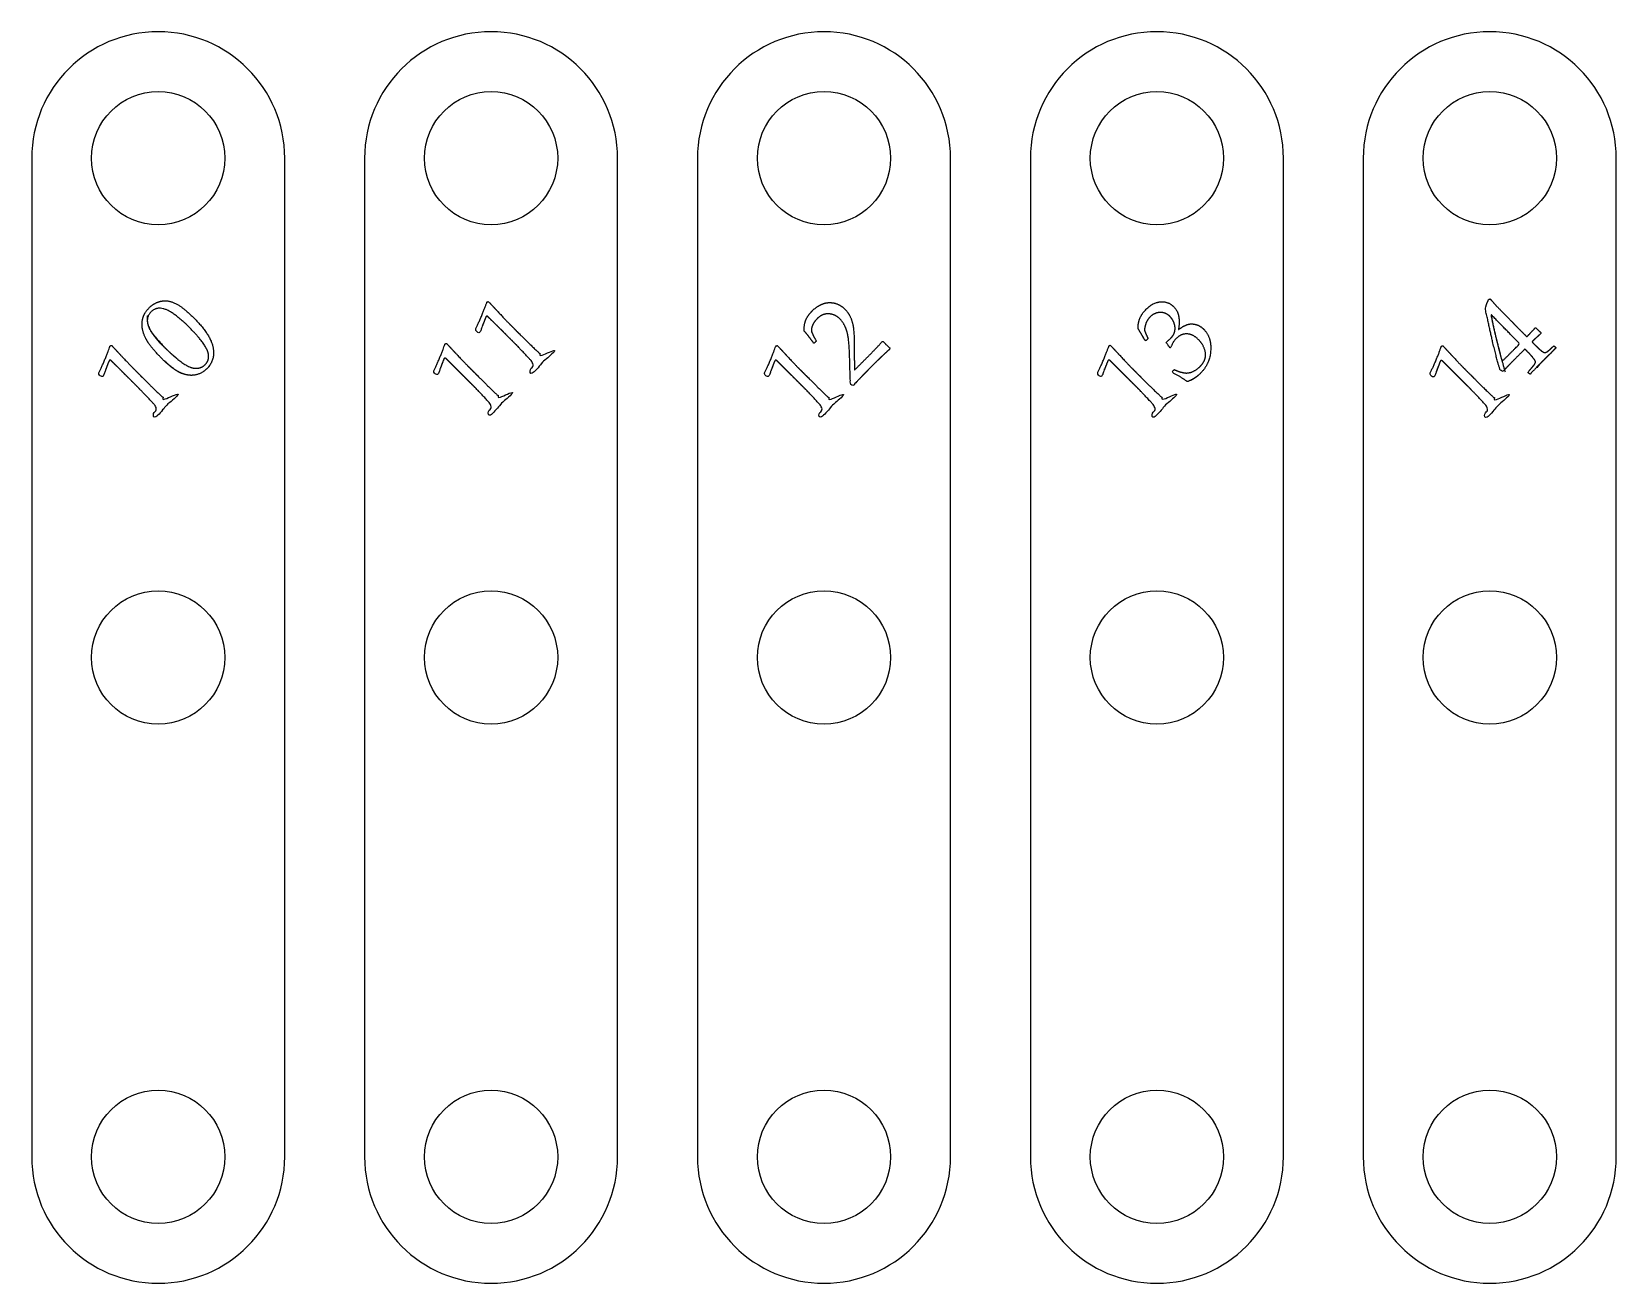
# Model space of a CAD drawing. Extents: x -1.6 to 16.2, y -3 to 0.9.
# Drawn here: x 4.81 to 7.19, y -0.94 to 0.94 of the extents above; entities that cross this region are included whole.
import ezdxf

# ---------------------------------------------------------------- set-up
doc = ezdxf.new("R2010")
doc.units = 0
doc.header["$MEASUREMENT"] = 0
doc.layers.add('1', color=7, linetype='CONTINUOUS')

msp = doc.modelspace()

# ---------------------------------------------------------------- linework, layer by layer
at = {"layer": '1', "color": 163, "linetype": 'CONTINUOUS'}
for p, q in [((4.81, 0.75), (4.81, -0.75)), ((5.19, -0.75), (5.19, 0.75)), ((5.31, 0.75), (5.31, -0.75)), ((5.69, -0.75), (5.69, 0.75)), ((5.81, 0.75), (5.81, -0.75)), ((6.19, -0.75), (6.19, 0.75)), ((6.31, 0.75), (6.31, -0.75)), ((6.69, -0.75), (6.69, 0.75)), ((6.81, 0.75), (6.81, -0.75)), ((7.19, -0.75), (7.19, 0.75))]:
    msp.add_line(p, q, dxfattribs=at)
for centre in [(5, 0.75), (5.5, 0.75), (6, 0.75), (6.5, 0.75), (7, 0.75), (5, 0), (5.5, 0), (6, 0), (6.5, 0), (7, 0), (5, -0.75), (5.5, -0.75), (6, -0.75), (6.5, -0.75), (7, -0.75)]:
    msp.add_circle(centre, 0.1, dxfattribs=at)
for centre, start, end in [((5, 0.75), 0, 180), ((5.5, 0.75), 0, 180), ((6, 0.75), 0, 180), ((6.5, 0.75), 0, 180), ((7, 0.75), 0, 180), ((5, -0.75), 180, 0), ((5.5, -0.75), 180, 0), ((6, -0.75), 180, 0), ((6.5, -0.75), 180, 0), ((7, -0.75), 180, 0)]:
    msp.add_arc(centre, 0.19, start, end, dxfattribs=at)
for points, knots in [([(5.024, 0.4331), (5.0182, 0.4372), (5.0124, 0.4421), (4.9995, 0.455), (4.9933, 0.4619), (4.9831, 0.4751), (4.9795, 0.4819), (4.9754, 0.4961), (4.9752, 0.5027), (4.9782, 0.5148), (4.9814, 0.5202), (4.9917, 0.5306), (4.998, 0.534), (5.0119, 0.5366), (5.0193, 0.5353), (5.0346, 0.5272), (5.0435, 0.5201), (5.07, 0.4937), (5.0795, 0.4791), (5.085, 0.4536), (5.0819, 0.4427), (5.0686, 0.4294), (5.0636, 0.4264), (5.0529, 0.4235), (5.0474, 0.4234), (5.0357, 0.4263), (5.0298, 0.4291), (5.024, 0.4331)], [-0.06318, 0, 0, 0, 0.052087, 0.052087, 0.120036, 0.120036, 0.187722, 0.187722, 0.255552, 0.255552, 0.323566, 0.323566, 0.401342, 0.401342, 0.479213, 0.479213, 0.556997, 0.556997, 0.683551, 0.683551, 0.810277, 0.810277, 0.87364, 0.87364, 0.93682, 0.93682, 1, 1, 1, 1.052087]), ([(4.9848, 0.4991), (4.9872, 0.4912), (4.9969, 0.4787), (5.0216, 0.454), (5.0293, 0.4475), (5.0444, 0.4371), (5.051, 0.4344), (5.062, 0.4343), (5.0666, 0.4361), (5.0741, 0.4435), (5.0759, 0.4478), (5.0757, 0.4577), (5.0732, 0.4638), (5.0634, 0.4781), (5.0564, 0.4862), (5.0335, 0.5091), (5.0218, 0.5182), (5.003, 0.5263), (4.9953, 0.5252), (4.9838, 0.5137), (4.9823, 0.5071), (4.9848, 0.4991)], [-0.10676, 0, 0, 0, 0.174481, 0.174481, 0.254827, 0.254827, 0.335174, 0.335174, 0.416193, 0.416193, 0.494248, 0.494248, 0.571936, 0.571936, 0.649623, 0.649623, 0.77136, 0.77136, 0.89324, 0.89324, 1, 1, 1, 1.174481]), ([(5.4872, 0.4989), (5.4858, 0.4952), (5.4846, 0.4917), (5.4835, 0.4882), (5.483, 0.4879), (5.4825, 0.4877), (5.482, 0.4874), (5.4802, 0.4889), (5.4783, 0.4904), (5.4764, 0.4919), (5.4764, 0.4923), (5.4764, 0.4927), (5.4764, 0.4931), (5.4793, 0.4984), (5.4826, 0.5055), (5.4899, 0.5233), (5.4924, 0.5297), (5.4937, 0.5339), (5.4944, 0.5342), (5.4951, 0.5345), (5.4959, 0.5348), (5.5132, 0.5162), (5.5236, 0.5051), (5.5348, 0.4939), (5.5424, 0.4863), (5.5556, 0.4731), (5.561, 0.4679), (5.5711, 0.4582), (5.5742, 0.4556), (5.5753, 0.4549), (5.5764, 0.4543), (5.5775, 0.454), (5.5786, 0.4541), (5.5797, 0.4542), (5.5809, 0.4547), (5.5833, 0.4566), (5.5867, 0.4595), (5.5922, 0.4645), (5.5941, 0.4635), (5.595, 0.4626), (5.5959, 0.4617), (5.5867, 0.4521), (5.5802, 0.446), (5.5737, 0.4395), (5.567, 0.4325), (5.5565, 0.4213), (5.5547, 0.4223), (5.5538, 0.4232), (5.5529, 0.4242), (5.5585, 0.4317), (5.5617, 0.4356), (5.5631, 0.4378), (5.5634, 0.4388), (5.5633, 0.4398), (5.5633, 0.4408), (5.5627, 0.4421), (5.5616, 0.4438), (5.5604, 0.4455), (5.5564, 0.45), (5.5427, 0.4645), (5.5392, 0.4682), (5.5309, 0.4764), (5.5229, 0.4845), (5.5029, 0.5044), (5.4964, 0.5109), (5.4953, 0.5118), (5.4943, 0.5128), (5.4934, 0.5129), (5.4927, 0.5123), (5.492, 0.5111), (5.4915, 0.5099), (5.4895, 0.5047), (5.4883, 0.5018), (5.4872, 0.4989)], [-0.013919, 0, 0, 0, 0.002479, 0.002479, 0.002479, 0.002841, 0.002841, 0.002841, 0.004417, 0.004417, 0.004417, 0.004685, 0.004685, 0.004685, 0.009823, 0.009823, 0.014968, 0.014968, 0.014968, 0.015518, 0.015518, 0.015518, 0.025942, 0.025942, 0.047831, 0.047831, 0.063965, 0.063965, 0.080177, 0.080177, 0.080177, 0.081713, 0.081713, 0.081713, 0.08341, 0.08341, 0.085108, 0.085108, 0.085108, 0.086759, 0.086759, 0.086759, 0.098099, 0.098099, 0.106675, 0.106675, 0.106675, 0.108272, 0.108272, 0.108272, 0.11438, 0.11438, 0.12064, 0.12064, 0.12064, 0.122541, 0.122541, 0.122541, 0.130211, 0.130211, 0.137881, 0.137881, 0.473447, 0.473447, 0.968167, 0.968167, 0.968167, 0.975656, 0.975656, 0.975656, 0.986081, 0.986081, 1, 1, 1, 1.002479]), ([(6.0571, 0.4225), (6.0505, 0.4157), (6.0461, 0.411), (6.0439, 0.4084), (6.0434, 0.4083), (6.0429, 0.4083), (6.0425, 0.4083), (6.0415, 0.4092), (6.0406, 0.4102), (6.0397, 0.4111), (6.0393, 0.4252), (6.0388, 0.4394), (6.0379, 0.4709), (6.0365, 0.4834), (6.0317, 0.4982), (6.0283, 0.5041), (6.0191, 0.5133), (6.0134, 0.5159), (6.0007, 0.5165), (5.9949, 0.5141), (5.9864, 0.5056), (5.9841, 0.5022), (5.9812, 0.4952), (5.9807, 0.4924), (5.9816, 0.4882), (5.9839, 0.4835), (5.9881, 0.476), (5.9881, 0.4756), (5.9881, 0.4753), (5.9881, 0.4749), (5.9873, 0.4741), (5.9864, 0.4732), (5.9856, 0.4724), (5.9852, 0.4724), (5.9848, 0.4724), (5.9844, 0.4723), (5.9798, 0.4788), (5.975, 0.485), (5.97, 0.4907), (5.9701, 0.4984), (5.9713, 0.5044), (5.9758, 0.5132), (5.9788, 0.5171), (5.9868, 0.5251), (5.9918, 0.5285), (6.003, 0.5332), (6.0088, 0.5337), (6.021, 0.5312), (6.0265, 0.5281), (6.0349, 0.5197), (6.0378, 0.5154), (6.0423, 0.5053), (6.0437, 0.4997), (6.045, 0.4875), (6.0453, 0.4798), (6.0454, 0.4574), (6.0456, 0.4445), (6.0457, 0.4316), (6.0538, 0.4397), (6.0619, 0.4478), (6.0774, 0.4633), (6.0834, 0.4698), (6.0878, 0.4753), (6.0899, 0.4736), (6.0916, 0.4717), (6.0959, 0.4674), (6.0976, 0.4659), (6.099, 0.4649), (6.0991, 0.4646), (6.0992, 0.4642), (6.0993, 0.4638), (6.0962, 0.461), (6.0915, 0.4566), (6.079, 0.4447), (6.0749, 0.4407), (6.069, 0.4348), (6.0637, 0.4294), (6.0571, 0.4225)], [-0.067968, 0, 0, 0, 0.016694, 0.016694, 0.016694, 0.01787, 0.01787, 0.01787, 0.021324, 0.021324, 0.021324, 0.057858, 0.057858, 0.102974, 0.102974, 0.148003, 0.148003, 0.201109, 0.201109, 0.254399, 0.254399, 0.288656, 0.288656, 0.32319, 0.32319, 0.357723, 0.357723, 0.357723, 0.359612, 0.359612, 0.359612, 0.365937, 0.365937, 0.365937, 0.368033, 0.368033, 0.368033, 0.409664, 0.409664, 0.409664, 0.442655, 0.442655, 0.47558, 0.47558, 0.514966, 0.514966, 0.554157, 0.554157, 0.593235, 0.593235, 0.622264, 0.622264, 0.651454, 0.651454, 0.680863, 0.680863, 0.721131, 0.721131, 0.721131, 0.780942, 0.780942, 0.835982, 0.835982, 0.835982, 0.849697, 0.849697, 0.862153, 0.862153, 0.862153, 0.864193, 0.864193, 0.864193, 0.898048, 0.898048, 0.932032, 0.932032, 1, 1, 1, 1.016694]), ([(6.557, 0.4199), (6.5541, 0.418), (6.5504, 0.4161), (6.5457, 0.4143), (6.5401, 0.4184), (6.5329, 0.4228), (6.5241, 0.4276), (6.5239, 0.428), (6.5237, 0.4285), (6.5235, 0.4289), (6.524, 0.4299), (6.5244, 0.431), (6.5249, 0.432), (6.5253, 0.4321), (6.5258, 0.4323), (6.5262, 0.4324), (6.5314, 0.4301), (6.5361, 0.4285), (6.5443, 0.4269), (6.5485, 0.4273), (6.5529, 0.4291), (6.5573, 0.4309), (6.5612, 0.4335), (6.5693, 0.4416), (6.5719, 0.4461), (6.5735, 0.4552), (6.5729, 0.4598), (6.5693, 0.4691), (6.5664, 0.4735), (6.5569, 0.483), (6.5512, 0.4858), (6.5393, 0.4863), (6.5338, 0.484), (6.527, 0.4772), (6.5256, 0.4755), (6.5246, 0.4738), (6.5236, 0.4721), (6.5222, 0.4693), (6.5205, 0.4654), (6.5201, 0.4653), (6.5197, 0.4653), (6.5193, 0.4653), (6.5175, 0.468), (6.5157, 0.4707), (6.5139, 0.4733), (6.5174, 0.4765), (6.5198, 0.4786), (6.5257, 0.4845), (6.5278, 0.49), (6.5266, 0.5024), (6.524, 0.5078), (6.5153, 0.5165), (6.5104, 0.5184), (6.4991, 0.5181), (6.4941, 0.5158), (6.4869, 0.5087), (6.4848, 0.5054), (6.4821, 0.4981), (6.4814, 0.4946), (6.4814, 0.4914), (6.4821, 0.4892), (6.4837, 0.4854), (6.4863, 0.4798), (6.4863, 0.4794), (6.4863, 0.479), (6.4863, 0.4786), (6.4853, 0.4777), (6.4844, 0.4768), (6.4835, 0.4759), (6.4832, 0.4759), (6.4828, 0.4759), (6.4825, 0.4759), (6.4789, 0.4819), (6.4754, 0.4879), (6.4719, 0.4939), (6.4712, 0.5048), (6.4753, 0.5146), (6.4907, 0.53), (6.4979, 0.5337), (6.5132, 0.5348), (6.5197, 0.5324), (6.5292, 0.523), (6.5318, 0.518), (6.5337, 0.5063), (6.5336, 0.4997), (6.5324, 0.4924), (6.5403, 0.4986), (6.5474, 0.5015), (6.56, 0.5005), (6.5655, 0.4979), (6.5781, 0.4852), (6.5816, 0.4746), (6.58, 0.4477), (6.5749, 0.4364), (6.5627, 0.4242), (6.5599, 0.4219), (6.557, 0.4199)], [-0.019517, 0, 0, 0, 0.013614, 0.013614, 0.013614, 0.04088, 0.04088, 0.04088, 0.042351, 0.042351, 0.042351, 0.04605, 0.04605, 0.04605, 0.047505, 0.047505, 0.047505, 0.063344, 0.063344, 0.079285, 0.079285, 0.079285, 0.095206, 0.095206, 0.115234, 0.115234, 0.135263, 0.135263, 0.155412, 0.155412, 0.182429, 0.182429, 0.209347, 0.209347, 0.218565, 0.218565, 0.218565, 0.230167, 0.230167, 0.230167, 0.231734, 0.231734, 0.231734, 0.243673, 0.243673, 0.243673, 0.255277, 0.255277, 0.305558, 0.305558, 0.355638, 0.355638, 0.399707, 0.399707, 0.443777, 0.443777, 0.472529, 0.472529, 0.501064, 0.501064, 0.501064, 0.522157, 0.522157, 0.522157, 0.524131, 0.524131, 0.524131, 0.530688, 0.530688, 0.530688, 0.53243, 0.53243, 0.53243, 0.567364, 0.567364, 0.567364, 0.622609, 0.622609, 0.664515, 0.664515, 0.706439, 0.706439, 0.738287, 0.738287, 0.770135, 0.770135, 0.770135, 0.809982, 0.809982, 0.849829, 0.849829, 0.915156, 0.915156, 0.980483, 0.980483, 1, 1, 1, 1.013614]), ([(7.0809, 0.4466), (7.0729, 0.4387), (7.0662, 0.4317), (7.0607, 0.4255), (7.0588, 0.4264), (7.058, 0.4273), (7.0571, 0.4282), (7.063, 0.4353), (7.0664, 0.4391), (7.0682, 0.4418), (7.0687, 0.443), (7.0685, 0.4442), (7.0684, 0.4454), (7.0672, 0.4474), (7.0649, 0.4502), (7.0627, 0.4531), (7.0601, 0.4559), (7.0557, 0.4603), (7.0542, 0.4618), (7.0527, 0.4633), (7.0482, 0.4588), (7.0437, 0.4543), (7.0314, 0.442), (7.0249, 0.4353), (7.0197, 0.4296), (7.0183, 0.4304), (7.0168, 0.4311), (7.0154, 0.4319), (7.0091, 0.4524), (7.0017, 0.4836), (6.9931, 0.5256), (6.9948, 0.5297), (6.9965, 0.5337), (6.9982, 0.5378), (6.999, 0.538), (6.9997, 0.5383), (7.0005, 0.5386), (7.007, 0.5312), (7.0154, 0.5223), (7.0257, 0.5121), (7.0314, 0.5062), (7.0371, 0.5004), (7.0428, 0.4945), (7.0471, 0.4903), (7.0513, 0.4861), (7.0556, 0.4818), (7.0612, 0.4875), (7.0654, 0.492), (7.0683, 0.4953), (7.0687, 0.4953), (7.0691, 0.4952), (7.0695, 0.4952), (7.0709, 0.4936), (7.072, 0.4924), (7.0727, 0.4917), (7.0741, 0.4904), (7.0755, 0.4891), (7.0769, 0.4879), (7.0769, 0.4875), (7.0768, 0.4871), (7.0768, 0.4867), (7.0726, 0.483), (7.0692, 0.4798), (7.0655, 0.4761), (7.0644, 0.475), (7.0634, 0.474), (7.0647, 0.4726), (7.0661, 0.4713), (7.0721, 0.4653), (7.0755, 0.4622), (7.0776, 0.4605), (7.0798, 0.4588), (7.0814, 0.4579), (7.0836, 0.4579), (7.0851, 0.4586), (7.087, 0.4599), (7.0888, 0.4613), (7.0918, 0.4639), (7.0958, 0.4678), (7.0961, 0.4679), (7.0965, 0.4679), (7.0968, 0.4679), (7.0977, 0.467), (7.0986, 0.4661), (7.0995, 0.4653), (7.092, 0.4574), (7.0858, 0.4515), (7.0809, 0.4466)], [-0.057959, 0, 0, 0, 0.051429, 0.051429, 0.051429, 0.058028, 0.058028, 0.058028, 0.084926, 0.084926, 0.111824, 0.111824, 0.111824, 0.126911, 0.126911, 0.126911, 0.151487, 0.151487, 0.164397, 0.164397, 0.164397, 0.204896, 0.204896, 0.27563, 0.27563, 0.27563, 0.286525, 0.286525, 0.286525, 0.500014, 0.500014, 0.500014, 0.529301, 0.529301, 0.529301, 0.534663, 0.534663, 0.534663, 0.615728, 0.615728, 0.615728, 0.670036, 0.670036, 0.670036, 0.709898, 0.709898, 0.709898, 0.750937, 0.750937, 0.750937, 0.753545, 0.753545, 0.753545, 0.764099, 0.764099, 0.764099, 0.776677, 0.776677, 0.776677, 0.779232, 0.779232, 0.779232, 0.810455, 0.810455, 0.822763, 0.822763, 0.822763, 0.835656, 0.835656, 0.879116, 0.879116, 0.879116, 0.891743, 0.891743, 0.90437, 0.90437, 0.90437, 0.931227, 0.931227, 0.931227, 0.933575, 0.933575, 0.933575, 0.942041, 0.942041, 0.942041, 1, 1, 1, 1.051429]), ([(7.01, 0.4774), (7.0138, 0.4616), (7.0167, 0.4507), (7.0186, 0.4449), (7.0274, 0.4536), (7.0361, 0.4624), (7.0449, 0.4711), (7.0305, 0.4859), (7.0161, 0.5006), (7.0017, 0.5154), (7.0034, 0.5058), (7.0061, 0.4932), (7.01, 0.4774)], [-0.226827, 0, 0, 0, 0.196196, 0.196196, 0.196196, 0.412718, 0.412718, 0.412718, 0.773173, 0.773173, 0.773173, 1, 1, 1, 1.196196]), ([(4.9213, 0.4329), (4.9198, 0.4293), (4.9186, 0.4257), (4.9176, 0.4222), (4.9171, 0.422), (4.9166, 0.4217), (4.9161, 0.4215), (4.9142, 0.423), (4.9123, 0.4244), (4.9104, 0.4259), (4.9104, 0.4263), (4.9104, 0.4267), (4.9105, 0.4271), (4.9134, 0.4324), (4.9166, 0.4395), (4.924, 0.4573), (4.9264, 0.4638), (4.9277, 0.4679), (4.9285, 0.4682), (4.9292, 0.4686), (4.9299, 0.4689), (4.9472, 0.4503), (4.9577, 0.4392), (4.9689, 0.428), (4.9765, 0.4204), (4.9897, 0.4072), (4.995, 0.402), (5.0051, 0.3923), (5.0082, 0.3896), (5.0093, 0.389), (5.0105, 0.3883), (5.0116, 0.3881), (5.0127, 0.3882), (5.0138, 0.3883), (5.0149, 0.3888), (5.0173, 0.3906), (5.0207, 0.3936), (5.0263, 0.3986), (5.0281, 0.3976), (5.0291, 0.3967), (5.03, 0.3958), (5.0207, 0.3862), (5.0142, 0.38), (5.0078, 0.3735), (5.0011, 0.3666), (4.9906, 0.3554), (4.9887, 0.3564), (4.9878, 0.3573), (4.9869, 0.3582), (4.9926, 0.3658), (4.9958, 0.3696), (4.9971, 0.3718), (4.9975, 0.3728), (4.9974, 0.3738), (4.9974, 0.3748), (4.9968, 0.3761), (4.9956, 0.3779), (4.9945, 0.3796), (4.9905, 0.384), (4.9767, 0.3985), (4.9732, 0.4022), (4.965, 0.4105), (4.9569, 0.4185), (4.937, 0.4385), (4.9305, 0.4449), (4.9294, 0.4459), (4.9283, 0.4468), (4.9274, 0.447), (4.9268, 0.4463), (4.926, 0.4452), (4.9255, 0.4439), (4.9235, 0.4388), (4.9224, 0.4359), (4.9213, 0.4329)], [-0.013919, 0, 0, 0, 0.002479, 0.002479, 0.002479, 0.002841, 0.002841, 0.002841, 0.004417, 0.004417, 0.004417, 0.004685, 0.004685, 0.004685, 0.009823, 0.009823, 0.014968, 0.014968, 0.014968, 0.015518, 0.015518, 0.015518, 0.025942, 0.025942, 0.047831, 0.047831, 0.063965, 0.063965, 0.080177, 0.080177, 0.080177, 0.081713, 0.081713, 0.081713, 0.08341, 0.08341, 0.085108, 0.085108, 0.085108, 0.086759, 0.086759, 0.086759, 0.098099, 0.098099, 0.106675, 0.106675, 0.106675, 0.108272, 0.108272, 0.108272, 0.11438, 0.11438, 0.12064, 0.12064, 0.12064, 0.122541, 0.122541, 0.122541, 0.130211, 0.130211, 0.137881, 0.137881, 0.473447, 0.473447, 0.968167, 0.968167, 0.968167, 0.975656, 0.975656, 0.975656, 0.986081, 0.986081, 1, 1, 1, 1.002479]), ([(5.4243, 0.4359), (5.4228, 0.4323), (5.4216, 0.4287), (5.4206, 0.4252), (5.4201, 0.425), (5.4196, 0.4248), (5.4191, 0.4245), (5.4172, 0.426), (5.4153, 0.4275), (5.4134, 0.4289), (5.4134, 0.4293), (5.4135, 0.4297), (5.4135, 0.4302), (5.4164, 0.4355), (5.4196, 0.4426), (5.427, 0.4603), (5.4294, 0.4668), (5.4307, 0.4709), (5.4315, 0.4712), (5.4322, 0.4716), (5.4329, 0.4719), (5.4502, 0.4533), (5.4607, 0.4422), (5.4719, 0.431), (5.4795, 0.4234), (5.4927, 0.4102), (5.498, 0.405), (5.5081, 0.3953), (5.5113, 0.3926), (5.5124, 0.392), (5.5135, 0.3913), (5.5146, 0.3911), (5.5157, 0.3912), (5.5168, 0.3913), (5.5179, 0.3918), (5.5203, 0.3936), (5.5237, 0.3966), (5.5293, 0.4016), (5.5311, 0.4006), (5.5321, 0.3997), (5.533, 0.3988), (5.5237, 0.3892), (5.5172, 0.383), (5.5108, 0.3765), (5.5041, 0.3696), (5.4936, 0.3584), (5.4918, 0.3594), (5.4908, 0.3603), (5.4899, 0.3612), (5.4956, 0.3688), (5.4988, 0.3726), (5.5001, 0.3748), (5.5005, 0.3758), (5.5004, 0.3768), (5.5004, 0.3778), (5.4998, 0.3791), (5.4986, 0.3809), (5.4975, 0.3826), (5.4935, 0.3871), (5.4797, 0.4015), (5.4762, 0.4052), (5.468, 0.4135), (5.4599, 0.4215), (5.44, 0.4415), (5.4335, 0.4479), (5.4324, 0.4489), (5.4313, 0.4498), (5.4304, 0.45), (5.4298, 0.4494), (5.429, 0.4482), (5.4285, 0.4469), (5.4265, 0.4418), (5.4254, 0.4389), (5.4243, 0.4359)], [-0.013919, 0, 0, 0, 0.002479, 0.002479, 0.002479, 0.002841, 0.002841, 0.002841, 0.004417, 0.004417, 0.004417, 0.004685, 0.004685, 0.004685, 0.009823, 0.009823, 0.014968, 0.014968, 0.014968, 0.015518, 0.015518, 0.015518, 0.025942, 0.025942, 0.047831, 0.047831, 0.063965, 0.063965, 0.080177, 0.080177, 0.080177, 0.081713, 0.081713, 0.081713, 0.08341, 0.08341, 0.085108, 0.085108, 0.085108, 0.086759, 0.086759, 0.086759, 0.098099, 0.098099, 0.106675, 0.106675, 0.106675, 0.108272, 0.108272, 0.108272, 0.11438, 0.11438, 0.12064, 0.12064, 0.12064, 0.122541, 0.122541, 0.122541, 0.130211, 0.130211, 0.137881, 0.137881, 0.473447, 0.473447, 0.968167, 0.968167, 0.968167, 0.975656, 0.975656, 0.975656, 0.986081, 0.986081, 1, 1, 1, 1.002479]), ([(5.9211, 0.4328), (5.9197, 0.4291), (5.9184, 0.4256), (5.9174, 0.4221), (5.9169, 0.4218), (5.9164, 0.4216), (5.9159, 0.4213), (5.914, 0.4228), (5.9122, 0.4243), (5.9103, 0.4258), (5.9103, 0.4262), (5.9103, 0.4266), (5.9103, 0.427), (5.9132, 0.4323), (5.9165, 0.4394), (5.9238, 0.4571), (5.9262, 0.4636), (5.9276, 0.4678), (5.9283, 0.4681), (5.929, 0.4684), (5.9298, 0.4687), (5.9471, 0.4501), (5.9575, 0.439), (5.9687, 0.4278), (5.9763, 0.4202), (5.9895, 0.407), (5.9949, 0.4018), (6.005, 0.3921), (6.0081, 0.3894), (6.0092, 0.3888), (6.0103, 0.3882), (6.0114, 0.3879), (6.0125, 0.388), (6.0136, 0.3881), (6.0148, 0.3886), (6.0172, 0.3905), (6.0206, 0.3934), (6.0261, 0.3984), (6.028, 0.3974), (6.0289, 0.3965), (6.0298, 0.3956), (6.0206, 0.386), (6.0141, 0.3799), (6.0076, 0.3734), (6.0009, 0.3664), (5.9904, 0.3552), (5.9886, 0.3562), (5.9877, 0.3571), (5.9867, 0.358), (5.9924, 0.3656), (5.9956, 0.3695), (5.997, 0.3716), (5.9973, 0.3727), (5.9972, 0.3737), (5.9972, 0.3746), (5.9966, 0.376), (5.9955, 0.3777), (5.9943, 0.3794), (5.9903, 0.3839), (5.9766, 0.3984), (5.9731, 0.402), (5.9648, 0.4103), (5.9568, 0.4184), (5.9368, 0.4383), (5.9303, 0.4448), (5.9292, 0.4457), (5.9282, 0.4467), (5.9273, 0.4468), (5.9266, 0.4462), (5.9259, 0.445), (5.9253, 0.4437), (5.9233, 0.4386), (5.9222, 0.4357), (5.9211, 0.4328)], [-0.013919, 0, 0, 0, 0.002479, 0.002479, 0.002479, 0.002841, 0.002841, 0.002841, 0.004417, 0.004417, 0.004417, 0.004685, 0.004685, 0.004685, 0.009823, 0.009823, 0.014968, 0.014968, 0.014968, 0.015518, 0.015518, 0.015518, 0.025942, 0.025942, 0.047831, 0.047831, 0.063965, 0.063965, 0.080177, 0.080177, 0.080177, 0.081713, 0.081713, 0.081713, 0.08341, 0.08341, 0.085108, 0.085108, 0.085108, 0.086759, 0.086759, 0.086759, 0.098099, 0.098099, 0.106675, 0.106675, 0.106675, 0.108272, 0.108272, 0.108272, 0.11438, 0.11438, 0.12064, 0.12064, 0.12064, 0.122541, 0.122541, 0.122541, 0.130211, 0.130211, 0.137881, 0.137881, 0.473447, 0.473447, 0.968167, 0.968167, 0.968167, 0.975656, 0.975656, 0.975656, 0.986081, 0.986081, 1, 1, 1, 1.002479]), ([(6.4214, 0.4331), (6.42, 0.4294), (6.4188, 0.4259), (6.4177, 0.4224), (6.4172, 0.4221), (6.4167, 0.4219), (6.4162, 0.4216), (6.4144, 0.4231), (6.4125, 0.4246), (6.4106, 0.4261), (6.4106, 0.4265), (6.4106, 0.4269), (6.4106, 0.4273), (6.4135, 0.4326), (6.4168, 0.4397), (6.4241, 0.4575), (6.4266, 0.4639), (6.4279, 0.4681), (6.4286, 0.4684), (6.4293, 0.4687), (6.4301, 0.469), (6.4474, 0.4504), (6.4578, 0.4393), (6.469, 0.4281), (6.4766, 0.4205), (6.4898, 0.4073), (6.4952, 0.4021), (6.5053, 0.3924), (6.5084, 0.3897), (6.5095, 0.3891), (6.5106, 0.3885), (6.5117, 0.3882), (6.5128, 0.3883), (6.5139, 0.3884), (6.5151, 0.3889), (6.5175, 0.3908), (6.5209, 0.3937), (6.5264, 0.3987), (6.5283, 0.3977), (6.5292, 0.3968), (6.5301, 0.3959), (6.5209, 0.3863), (6.5144, 0.3802), (6.5079, 0.3737), (6.5012, 0.3667), (6.4907, 0.3555), (6.4889, 0.3565), (6.488, 0.3574), (6.4871, 0.3584), (6.4927, 0.3659), (6.4959, 0.3698), (6.4973, 0.372), (6.4976, 0.373), (6.4975, 0.374), (6.4975, 0.375), (6.4969, 0.3763), (6.4958, 0.378), (6.4946, 0.3797), (6.4906, 0.3842), (6.4769, 0.3987), (6.4734, 0.4024), (6.4651, 0.4106), (6.4571, 0.4187), (6.4371, 0.4386), (6.4306, 0.4451), (6.4295, 0.446), (6.4285, 0.447), (6.4276, 0.4471), (6.4269, 0.4465), (6.4262, 0.4453), (6.4257, 0.444), (6.4237, 0.4389), (6.4225, 0.436), (6.4214, 0.4331)], [-0.013919, 0, 0, 0, 0.002479, 0.002479, 0.002479, 0.002841, 0.002841, 0.002841, 0.004417, 0.004417, 0.004417, 0.004685, 0.004685, 0.004685, 0.009823, 0.009823, 0.014968, 0.014968, 0.014968, 0.015518, 0.015518, 0.015518, 0.025942, 0.025942, 0.047831, 0.047831, 0.063965, 0.063965, 0.080177, 0.080177, 0.080177, 0.081713, 0.081713, 0.081713, 0.08341, 0.08341, 0.085108, 0.085108, 0.085108, 0.086759, 0.086759, 0.086759, 0.098099, 0.098099, 0.106675, 0.106675, 0.106675, 0.108272, 0.108272, 0.108272, 0.11438, 0.11438, 0.12064, 0.12064, 0.12064, 0.122541, 0.122541, 0.122541, 0.130211, 0.130211, 0.137881, 0.137881, 0.473447, 0.473447, 0.968167, 0.968167, 0.968167, 0.975656, 0.975656, 0.975656, 0.986081, 0.986081, 1, 1, 1, 1.002479]), ([(6.9207, 0.4324), (6.9193, 0.4287), (6.9181, 0.4252), (6.917, 0.4217), (6.9165, 0.4214), (6.916, 0.4212), (6.9155, 0.4209), (6.9137, 0.4224), (6.9118, 0.4239), (6.9099, 0.4254), (6.9099, 0.4258), (6.9099, 0.4262), (6.9099, 0.4266), (6.9128, 0.4319), (6.9161, 0.439), (6.9234, 0.4567), (6.9258, 0.4632), (6.9272, 0.4674), (6.9279, 0.4677), (6.9286, 0.468), (6.9294, 0.4683), (6.9467, 0.4497), (6.9571, 0.4386), (6.9683, 0.4274), (6.9759, 0.4198), (6.9891, 0.4066), (6.9945, 0.4014), (7.0046, 0.3917), (7.0077, 0.389), (7.0088, 0.3884), (7.0099, 0.3878), (7.011, 0.3875), (7.0121, 0.3876), (7.0132, 0.3877), (7.0144, 0.3882), (7.0168, 0.3901), (7.0202, 0.393), (7.0257, 0.398), (7.0276, 0.397), (7.0285, 0.3961), (7.0294, 0.3952), (7.0202, 0.3856), (7.0137, 0.3795), (7.0072, 0.373), (7.0005, 0.366), (6.99, 0.3548), (6.9882, 0.3558), (6.9873, 0.3567), (6.9863, 0.3577), (6.992, 0.3652), (6.9952, 0.3691), (6.9966, 0.3713), (6.9969, 0.3723), (6.9968, 0.3733), (6.9968, 0.3742), (6.9962, 0.3756), (6.9951, 0.3773), (6.9939, 0.379), (6.9899, 0.3835), (6.9762, 0.398), (6.9727, 0.4017), (6.9644, 0.4099), (6.9564, 0.418), (6.9364, 0.4379), (6.9299, 0.4444), (6.9288, 0.4453), (6.9278, 0.4463), (6.9269, 0.4464), (6.9262, 0.4458), (6.9255, 0.4446), (6.9249, 0.4433), (6.923, 0.4382), (6.9218, 0.4353), (6.9207, 0.4324)], [-0.013919, 0, 0, 0, 0.002479, 0.002479, 0.002479, 0.002841, 0.002841, 0.002841, 0.004417, 0.004417, 0.004417, 0.004685, 0.004685, 0.004685, 0.009823, 0.009823, 0.014968, 0.014968, 0.014968, 0.015518, 0.015518, 0.015518, 0.025942, 0.025942, 0.047831, 0.047831, 0.063965, 0.063965, 0.080177, 0.080177, 0.080177, 0.081713, 0.081713, 0.081713, 0.08341, 0.08341, 0.085108, 0.085108, 0.085108, 0.086759, 0.086759, 0.086759, 0.098099, 0.098099, 0.106675, 0.106675, 0.106675, 0.108272, 0.108272, 0.108272, 0.11438, 0.11438, 0.12064, 0.12064, 0.12064, 0.122541, 0.122541, 0.122541, 0.130211, 0.130211, 0.137881, 0.137881, 0.473447, 0.473447, 0.968167, 0.968167, 0.968167, 0.975656, 0.975656, 0.975656, 0.986081, 0.986081, 1, 1, 1, 1.002479])]:
    msp.add_open_spline(points, degree=3, knots=knots, dxfattribs=at)
for points in [[(5.4927, 0.5123), (5.4926, 0.5121), (5.4924, 0.5119), (5.4922, 0.5115)], [(4.9268, 0.4463), (4.9266, 0.4462), (4.9264, 0.4459), (4.9262, 0.4455)], [(5.4298, 0.4494), (5.4296, 0.4492), (5.4295, 0.4489), (5.4292, 0.4485)], [(5.9266, 0.4462), (5.9265, 0.446), (5.9263, 0.4457), (5.9261, 0.4454)], [(6.4269, 0.4465), (6.4268, 0.4463), (6.4266, 0.4461), (6.4264, 0.4457)], [(6.9262, 0.4458), (6.9261, 0.4456), (6.9259, 0.4454), (6.9257, 0.445)]]:
    msp.add_open_spline(points, degree=3, dxfattribs=at)

doc.saveas('drawing.dxf')
